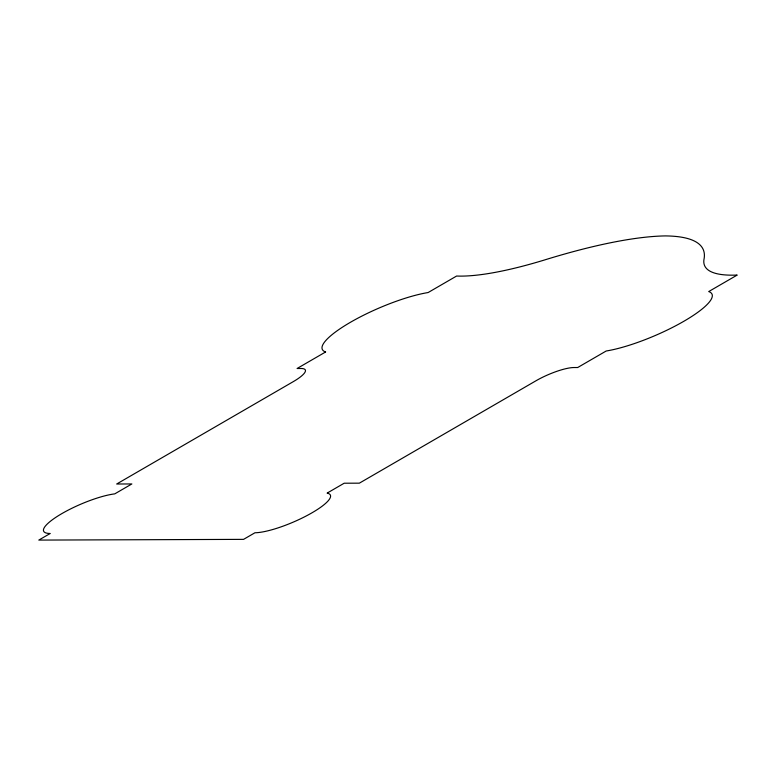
<?xml version="1.0" encoding="UTF-8"?>
<svg xmlns="http://www.w3.org/2000/svg" width="776" height="776" viewBox="0 0 776 776"><rect width="100%" height="100%" fill="white"/><g stroke="black" fill="none" stroke-linecap="round" stroke-linejoin="round"><path stroke-width="1.16" d="M325.59 351.984L297.101 368.493L300.894 368.484A29.643 6.722 -23.2 0 1 293.28 381.637L116.681 484.011L131.852 483.952L114.761 493.866A44.804 10.156 -23.2 0 0 59.102 515.254A44.804 10.156 -23.2 0 0 50.197 533.481L38.8 540.086L243.557 539.368L254.945 532.763A44.804 10.156 -23.2 0 0 309.197 514.381A44.804 10.156 -23.2 0 0 327.103 493.119L344.185 483.215L359.356 483.167L535.954 380.793A29.643 6.722 -23.2 0 1 573.9 367.533L577.693 367.523L606.182 351.004A68.812 15.598 -23.2 0 0 683.986 321.196A68.812 15.598 -23.2 0 0 708.721 291.563L737.2 275.053A184.911 41.914 -23.2 0 1 703.968 259.436A264.955 60.053 -23.2 0 0 665.265 235.914A264.955 60.053 -23.2 0 0 544.451 259.999A184.911 41.914 -23.2 0 1 456.608 276.033L428.129 292.542A68.812 15.598 -23.2 0 0 350.315 322.36A68.812 15.598 -23.2 0 0 325.59 351.984"/></g></svg>
